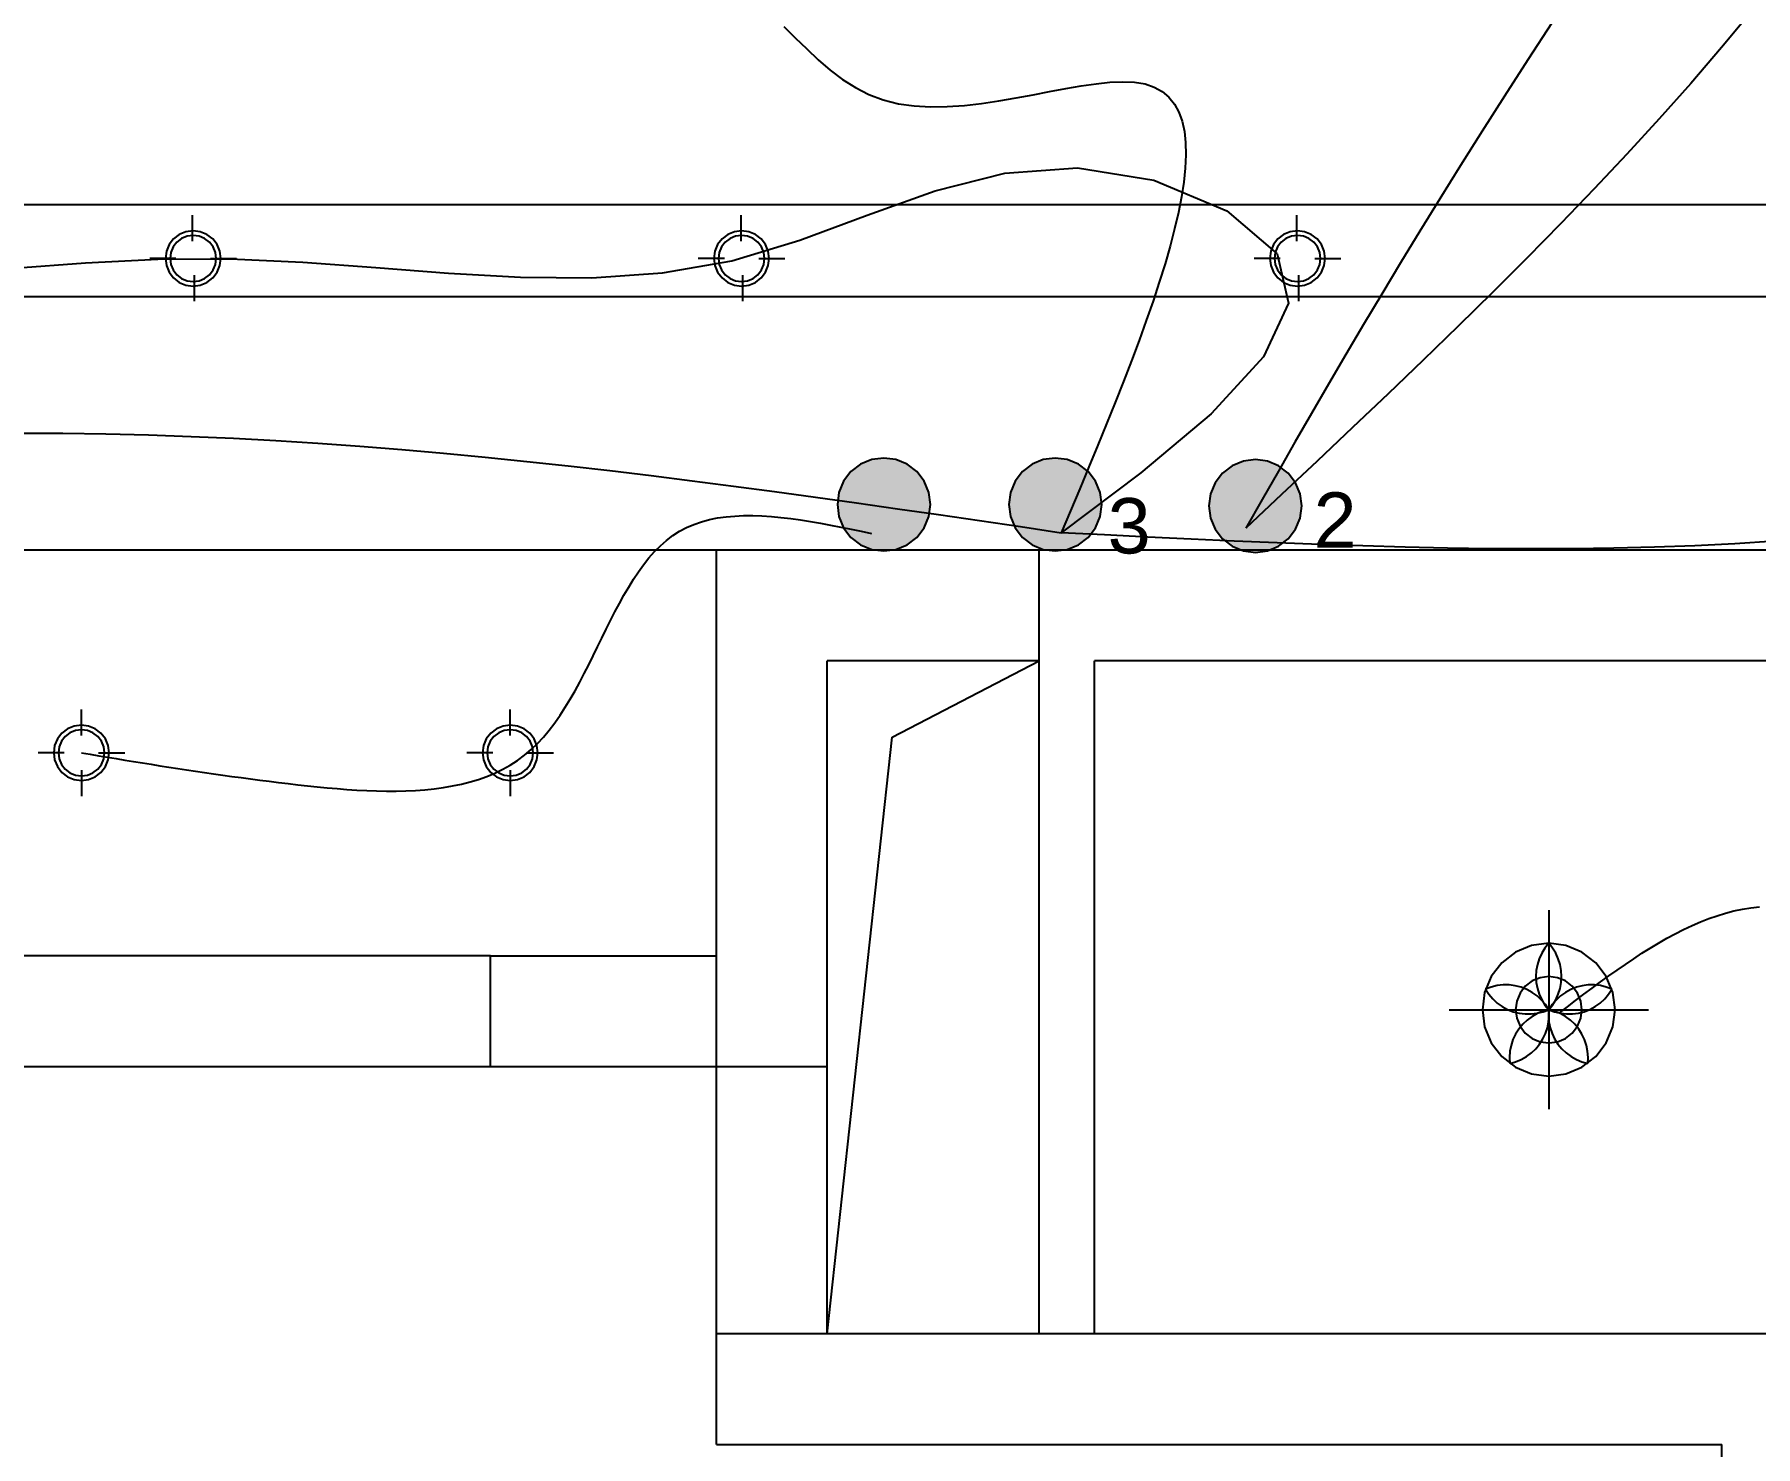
# Model space of a CAD drawing. Header units: centimetres. Extents: x 1966 to 8787, y 7398 to 12383.
# Drawn here: x 3333.1 to 3706.3, y 9033.8 to 9340.2 of the extents above; entities that cross this region are included whole.
import ezdxf

# ---------------------------------------------------------------- set-up
doc = ezdxf.new("R2010")
doc.units = ezdxf.units.CM
doc.styles.get("Standard").update_dxf_attribs({"font": 'arial.ttf', "height": 10})

# ---------------------------------------------------------------- blocks, each defined once
blk = doc.blocks.new('單極開關')
h = blk.add_hatch(color=256)
h.dxf.hatch_style = 1
h.paths.add_polyline_path([(8.73, 15.12), (7.13, 17.21), (5.04, 18.81), (2.61, 19.81), (0, 20.16), (-2.61, 19.81), (-5.04, 18.81), (-7.13, 17.21), (-8.73, 15.12), (-9.74, 12.69), (-10.08, 10.08), (-9.74, 7.47), (-8.73, 5.04), (-7.13, 2.95), (-5.04, 1.35), (-2.61, 0.34), (0, 0), (2.61, 0.34), (5.04, 1.35), (7.13, 2.95), (8.73, 5.04), (9.74, 7.47), (10.08, 10.08), (9.74, 12.69)])
for p, q in [((-5.04, 18.81), (-7.13, 17.21)), ((-2.61, 19.81), (-5.04, 18.81)), ((0, 20.16), (-2.61, 19.81)), ((2.61, 19.81), (0, 20.16)), ((5.04, 18.81), (2.61, 19.81)), ((7.13, 17.21), (5.04, 18.81)), ((-8.73, 15.12), (-9.74, 12.69)), ((-7.13, 17.21), (-8.73, 15.12)), ((8.73, 15.12), (7.13, 17.21)), ((9.74, 12.69), (8.73, 15.12)), ((-9.74, 12.69), (-10.08, 10.08)), ((10.08, 10.08), (9.74, 12.69)), ((-10.08, 10.08), (-9.74, 7.47)), ((-9.74, 7.47), (-8.73, 5.04)), ((8.73, 5.04), (9.74, 7.47)), ((9.74, 7.47), (10.08, 10.08)), ((-8.73, 5.04), (-7.13, 2.95)), ((7.13, 2.95), (8.73, 5.04)), ((-7.13, 2.95), (-5.04, 1.35)), ((-5.04, 1.35), (-2.61, 0.34)), ((-2.61, 0.34), (0, 0)), ((0, 0), (2.61, 0.34)), ((2.61, 0.34), (5.04, 1.35)), ((5.04, 1.35), (7.13, 2.95))]:
    blk.add_line(p, q)
blk = doc.blocks.new('雙極開關')
h = blk.add_hatch(color=256)
h.dxf.hatch_style = 1
h.paths.add_polyline_path([(8.73, 15.12), (7.13, 17.21), (5.04, 18.81), (2.61, 19.81), (0, 20.16), (-2.61, 19.81), (-5.04, 18.81), (-7.13, 17.21), (-8.73, 15.12), (-9.74, 12.69), (-10.08, 10.08), (-9.74, 7.47), (-8.73, 5.04), (-7.13, 2.95), (-5.04, 1.35), (-2.61, 0.34), (0, 0), (2.61, 0.34), (5.04, 1.35), (7.13, 2.95), (8.73, 5.04), (9.74, 7.47), (10.08, 10.08), (9.74, 12.69)])
for p, q in [((-5.04, 18.81), (-7.13, 17.21)), ((-2.61, 19.81), (-5.04, 18.81)), ((0, 20.16), (-2.61, 19.81)), ((2.61, 19.81), (0, 20.16)), ((5.04, 18.81), (2.61, 19.81)), ((7.13, 17.21), (5.04, 18.81)), ((-8.73, 15.12), (-9.74, 12.69)), ((-7.13, 17.21), (-8.73, 15.12)), ((8.73, 15.12), (7.13, 17.21)), ((9.74, 12.69), (8.73, 15.12)), ((-9.74, 12.69), (-10.08, 10.08)), ((10.08, 10.08), (9.74, 12.69)), ((-10.08, 10.08), (-9.74, 7.47)), ((-9.74, 7.47), (-8.73, 5.04)), ((8.73, 5.04), (9.74, 7.47)), ((9.74, 7.47), (10.08, 10.08)), ((-8.73, 5.04), (-7.13, 2.95)), ((7.13, 2.95), (8.73, 5.04)), ((-7.13, 2.95), (-5.04, 1.35)), ((-5.04, 1.35), (-2.61, 0.34)), ((-2.61, 0.34), (0, 0)), ((0, 0), (2.61, 0.34)), ((2.61, 0.34), (5.04, 1.35)), ((5.04, 1.35), (7.13, 2.95))]:
    blk.add_line(p, q)
blk.add_text('2', height=12).set_placement((12.62, 1.03))
blk = doc.blocks.new('三路開關')
h = blk.add_hatch(color=256)
h.dxf.hatch_style = 1
h.paths.add_polyline_path([(7.42, 14.95), (5.82, 17.03), (3.74, 18.64), (1.3, 19.64), (-1.3, 19.99), (-3.91, 19.64), (-6.34, 18.64), (-8.43, 17.03), (-10.03, 14.95), (-11.04, 12.52), (-11.38, 9.91), (-11.04, 7.3), (-10.03, 4.87), (-8.43, 2.78), (-6.34, 1.18), (-3.91, 0.17), (-1.3, -0.17), (1.3, 0.17), (3.74, 1.18), (5.82, 2.78), (7.42, 4.87), (8.43, 7.3), (8.77, 9.91), (8.43, 12.52)])
for p, q in [((-3.91, 19.64), (-6.34, 18.64)), ((-1.3, 19.99), (-3.91, 19.64)), ((1.3, 19.64), (-1.3, 19.99)), ((3.74, 18.64), (1.3, 19.64)), ((-10.03, 14.95), (-11.04, 12.52)), ((-8.43, 17.03), (-10.03, 14.95)), ((-6.34, 18.64), (-8.43, 17.03)), ((5.82, 17.03), (3.74, 18.64)), ((7.42, 14.95), (5.82, 17.03)), ((8.43, 12.52), (7.42, 14.95)), ((-11.04, 12.52), (-11.38, 9.91)), ((8.77, 9.91), (8.43, 12.52)), ((-11.38, 9.91), (-11.04, 7.3)), ((8.43, 7.3), (8.77, 9.91)), ((-11.04, 7.3), (-10.03, 4.87)), ((-10.03, 4.87), (-8.43, 2.78)), ((5.82, 2.78), (7.42, 4.87)), ((7.42, 4.87), (8.43, 7.3)), ((-8.43, 2.78), (-6.34, 1.18)), ((-6.34, 1.18), (-3.91, 0.17)), ((-3.91, 0.17), (-1.3, -0.17)), ((-1.3, -0.17), (1.3, 0.17)), ((1.3, 0.17), (3.74, 1.18)), ((3.74, 1.18), (5.82, 2.78))]:
    blk.add_line(p, q)
blk.add_text('3', height=12).set_placement((10.06, -0.71))

msp = doc.modelspace()

# ---------------------------------------------------------------- linework, layer by layer
for p, q in [((3705.44, 9345.17), (3698.9, 9337.32)), ((3495.59, 9341.89), (3498.05, 9339.43)), ((3662.2, 9342.71), (3656.91, 9334.63)), ((3498.05, 9339.43), (3500.53, 9337.01)), ((3500.53, 9337.01), (3503.04, 9334.66)), ((3698.9, 9337.32), (3692.2, 9329.54)), ((3503.04, 9334.66), (3505.63, 9332.44)), ((3656.91, 9334.63), (3651.84, 9326.79)), ((3505.63, 9332.44), (3508.3, 9330.41)), ((3508.3, 9330.41), (3511.1, 9328.61)), ((3560.06, 9328.99), (3563.27, 9329.46)), ((3563.27, 9329.46), (3566.28, 9329.78)), ((3566.28, 9329.78), (3569.08, 9329.9)), ((3569.08, 9329.9), (3571.63, 9329.79)), ((3571.63, 9329.79), (3573.91, 9329.41)), ((3692.2, 9329.54), (3685.35, 9321.84)), ((3511.1, 9328.61), (3514.03, 9327.1)), ((3514.03, 9327.1), (3517.14, 9325.94)), ((3517.14, 9325.94), (3520.41, 9325.13)), ((3538.46, 9325.19), (3542.21, 9325.74)), ((3542.21, 9325.74), (3545.93, 9326.38)), ((3545.93, 9326.38), (3549.61, 9327.06)), ((3549.61, 9327.06), (3553.21, 9327.75)), ((3553.21, 9327.75), (3556.7, 9328.41)), ((3556.7, 9328.41), (3560.06, 9328.99)), ((3573.91, 9329.41), (3575.9, 9328.74)), ((3575.9, 9328.74), (3577.62, 9327.78)), ((3577.62, 9327.78), (3579.08, 9326.55)), ((3579.08, 9326.55), (3580.27, 9325.06)), ((3651.84, 9326.79), (3646.97, 9319.17)), ((3520.41, 9325.13), (3523.84, 9324.65)), ((3523.84, 9324.65), (3527.38, 9324.46)), ((3527.38, 9324.46), (3531.02, 9324.51)), ((3531.02, 9324.51), (3534.72, 9324.77)), ((3534.72, 9324.77), (3538.46, 9325.19)), ((3580.27, 9325.06), (3581.22, 9323.32)), ((3581.22, 9323.32), (3581.94, 9321.34)), ((3581.94, 9321.34), (3582.42, 9319.12)), ((3582.42, 9319.12), (3582.69, 9316.68)), ((3646.97, 9319.17), (3642.3, 9311.75)), ((3685.35, 9321.84), (3678.36, 9314.21)), ((3582.69, 9316.68), (3582.76, 9314.03)), ((3543.51, 9310.04), (3559.25, 9311.22)), ((3559.25, 9311.22), (3575.82, 9308.57)), ((3582.62, 9311.18), (3582.3, 9308.14)), ((3582.76, 9314.03), (3582.62, 9311.18)), ((3642.3, 9311.75), (3637.8, 9304.53)), ((3678.36, 9314.21), (3671.25, 9306.63)), ((3528.39, 9306.23), (3543.51, 9310.04)), ((3575.82, 9308.57), (3591.63, 9301.92)), ((3582.3, 9308.14), (3581.8, 9304.91)), ((3513.64, 9300.99), (3528.39, 9306.23)), ((3581.8, 9304.91), (3581.14, 9301.52)), ((3637.8, 9304.53), (3633.46, 9297.48)), ((3671.25, 9306.63), (3664.03, 9299.12)), ((3192.97, 9303.29), (3792.97, 9303.29)), ((3367.39, 9295.32), (3367.39, 9300.98)), ((3486.31, 9295.32), (3486.31, 9300.98)), ((3499.02, 9295.53), (3513.64, 9300.99)), ((3581.14, 9301.52), (3580.31, 9297.96)), ((3591.63, 9301.92), (3602.55, 9292.59)), ((3606.83, 9295.32), (3606.83, 9300.98)), ((3364.49, 9296.77), (3363.25, 9295.82)), ((3364.99, 9295.9), (3363.96, 9295.11)), ((3365.94, 9297.37), (3364.49, 9296.77)), ((3366.2, 9296.4), (3364.99, 9295.9)), ((3367.49, 9297.57), (3365.94, 9297.37)), ((3367.49, 9296.57), (3366.2, 9296.4)), ((3369.05, 9297.37), (3367.49, 9297.57)), ((3368.79, 9296.4), (3367.49, 9296.57)), ((3369.99, 9295.9), (3368.79, 9296.4)), ((3370.49, 9296.77), (3369.05, 9297.37)), ((3371.03, 9295.11), (3369.99, 9295.9)), ((3371.74, 9295.82), (3370.49, 9296.77)), ((3483.42, 9296.77), (3482.18, 9295.82)), ((3483.92, 9295.9), (3482.88, 9295.11)), ((3484.87, 9297.37), (3483.42, 9296.77)), ((3485.12, 9296.4), (3483.92, 9295.9)), ((3486.42, 9297.57), (3484.87, 9297.37)), ((3486.42, 9296.57), (3485.12, 9296.4)), ((3487.97, 9297.37), (3486.42, 9297.57)), ((3487.71, 9296.4), (3486.42, 9296.57)), ((3488.92, 9295.9), (3487.71, 9296.4)), ((3489.42, 9296.77), (3487.97, 9297.37)), ((3489.95, 9295.11), (3488.92, 9295.9)), ((3490.66, 9295.82), (3489.42, 9296.77)), ((3580.31, 9297.96), (3579.34, 9294.25)), ((3603.94, 9296.77), (3602.69, 9295.82)), ((3604.44, 9295.9), (3603.4, 9295.11)), ((3605.38, 9297.37), (3603.94, 9296.77)), ((3605.64, 9296.4), (3604.44, 9295.9)), ((3606.94, 9297.57), (3605.38, 9297.37)), ((3606.94, 9296.57), (3605.64, 9296.4)), ((3608.49, 9297.37), (3606.94, 9297.57)), ((3608.23, 9296.4), (3606.94, 9296.57)), ((3609.44, 9295.9), (3608.23, 9296.4)), ((3609.94, 9296.77), (3608.49, 9297.37)), ((3610.47, 9295.11), (3609.44, 9295.9)), ((3611.18, 9295.82), (3609.94, 9296.77)), ((3633.46, 9297.48), (3629.27, 9290.58)), ((3664.03, 9299.12), (3656.7, 9291.65)), ((3361.7, 9293.13), (3361.49, 9291.57)), ((3362.3, 9294.57), (3361.7, 9293.13)), ((3363.25, 9295.82), (3362.3, 9294.57)), ((3362.67, 9292.87), (3362.49, 9291.57)), ((3363.16, 9294.07), (3362.67, 9292.87)), ((3363.96, 9295.11), (3363.16, 9294.07)), ((3371.82, 9294.07), (3371.03, 9295.11)), ((3372.69, 9294.57), (3371.74, 9295.82)), ((3372.32, 9292.87), (3371.82, 9294.07)), ((3372.49, 9291.57), (3372.32, 9292.87)), ((3373.29, 9293.13), (3372.69, 9294.57)), ((3373.49, 9291.57), (3373.29, 9293.13)), ((3480.62, 9293.13), (3480.42, 9291.57)), ((3481.22, 9294.57), (3480.62, 9293.13)), ((3482.18, 9295.82), (3481.22, 9294.57)), ((3481.59, 9292.87), (3481.42, 9291.57)), ((3482.09, 9294.07), (3481.59, 9292.87)), ((3482.88, 9295.11), (3482.09, 9294.07)), ((3484.29, 9291.07), (3499.02, 9295.53)), ((3490.75, 9294.07), (3489.95, 9295.11)), ((3491.61, 9294.57), (3490.66, 9295.82)), ((3491.25, 9292.87), (3490.75, 9294.07)), ((3491.42, 9291.57), (3491.25, 9292.87)), ((3492.21, 9293.13), (3491.61, 9294.57)), ((3492.42, 9291.57), (3492.21, 9293.13)), ((3579.34, 9294.25), (3578.23, 9290.4)), ((3601.14, 9293.13), (3600.94, 9291.57)), ((3601.74, 9294.57), (3601.14, 9293.13)), ((3602.69, 9295.82), (3601.74, 9294.57)), ((3602.11, 9292.87), (3601.94, 9291.57)), ((3602.61, 9294.07), (3602.11, 9292.87)), ((3602.55, 9292.59), (3605, 9281.86)), ((3603.4, 9295.11), (3602.61, 9294.07)), ((3611.27, 9294.07), (3610.47, 9295.11)), ((3612.13, 9294.57), (3611.18, 9295.82)), ((3611.77, 9292.87), (3611.27, 9294.07)), ((3611.94, 9291.57), (3611.77, 9292.87)), ((3612.73, 9293.13), (3612.13, 9294.57)), ((3612.94, 9291.57), (3612.73, 9293.13)), ((3328.63, 9289.49), (3344.2, 9290.62)), ((3344.2, 9290.62), (3359.84, 9291.42)), ((3361.49, 9291.57), (3358.09, 9291.57)), ((3359.84, 9291.42), (3375.55, 9291.51)), ((3361.49, 9291.57), (3361.7, 9290.02)), ((3362.49, 9291.57), (3361.49, 9291.57)), ((3361.7, 9290.02), (3362.3, 9288.57)), ((3362.3, 9288.57), (3363.25, 9287.33)), ((3363.75, 9291.57), (3362.49, 9291.57)), ((3362.49, 9291.57), (3362.67, 9290.28)), ((3362.67, 9290.28), (3363.16, 9289.07)), ((3363.16, 9289.07), (3363.96, 9288.04)), ((3371.03, 9288.04), (3371.82, 9289.07)), ((3371.24, 9291.57), (3372.49, 9291.57)), ((3371.74, 9287.33), (3372.69, 9288.57)), ((3371.82, 9289.07), (3372.32, 9290.28)), ((3372.32, 9290.28), (3372.49, 9291.57)), ((3372.49, 9291.57), (3373.49, 9291.57)), ((3372.69, 9288.57), (3373.29, 9290.02)), ((3373.29, 9290.02), (3373.49, 9291.57)), ((3373.49, 9291.57), (3376.9, 9291.57)), ((3375.55, 9291.51), (3391.32, 9290.78)), ((3391.32, 9290.78), (3407.11, 9289.59)), ((3407.11, 9289.59), (3422.85, 9288.36)), ((3453.98, 9287.36), (3469.27, 9288.43)), ((3469.27, 9288.43), (3484.29, 9291.07)), ((3480.42, 9291.57), (3477.01, 9291.57)), ((3480.42, 9291.57), (3480.62, 9290.02)), ((3481.42, 9291.57), (3480.42, 9291.57)), ((3480.62, 9290.02), (3481.22, 9288.57)), ((3481.22, 9288.57), (3482.18, 9287.33)), ((3481.42, 9291.57), (3481.59, 9290.28)), ((3482.68, 9291.57), (3481.42, 9291.57)), ((3481.59, 9290.28), (3482.09, 9289.07)), ((3482.09, 9289.07), (3482.88, 9288.04)), ((3489.95, 9288.04), (3490.75, 9289.07)), ((3490.16, 9291.57), (3491.42, 9291.57)), ((3490.66, 9287.33), (3491.61, 9288.57)), ((3490.75, 9289.07), (3491.25, 9290.28)), ((3491.25, 9290.28), (3491.42, 9291.57)), ((3491.42, 9291.57), (3492.42, 9291.57)), ((3491.61, 9288.57), (3492.21, 9290.02)), ((3492.21, 9290.02), (3492.42, 9291.57)), ((3492.42, 9291.57), (3495.83, 9291.57)), ((3578.23, 9290.4), (3576.99, 9286.42)), ((3600.94, 9291.57), (3597.53, 9291.57)), ((3600.94, 9291.57), (3601.14, 9290.02)), ((3601.94, 9291.57), (3600.94, 9291.57)), ((3601.14, 9290.02), (3601.74, 9288.57)), ((3601.74, 9288.57), (3602.69, 9287.33)), ((3601.94, 9291.57), (3602.11, 9290.28)), ((3603.19, 9291.57), (3601.94, 9291.57)), ((3602.11, 9290.28), (3602.61, 9289.07)), ((3602.61, 9289.07), (3603.4, 9288.04)), ((3610.47, 9288.04), (3611.27, 9289.07)), ((3610.68, 9291.57), (3611.94, 9291.57)), ((3611.18, 9287.33), (3612.13, 9288.57)), ((3611.27, 9289.07), (3611.77, 9290.28)), ((3611.77, 9290.28), (3611.94, 9291.57)), ((3611.94, 9291.57), (3612.94, 9291.57)), ((3612.13, 9288.57), (3612.73, 9290.02)), ((3612.73, 9290.02), (3612.94, 9291.57)), ((3612.94, 9291.57), (3616.34, 9291.57)), ((3629.27, 9290.58), (3625.21, 9283.84)), ((3656.7, 9291.65), (3649.27, 9284.23)), ((3363.25, 9287.33), (3364.49, 9286.38)), ((3363.96, 9288.04), (3364.99, 9287.24)), ((3364.49, 9286.38), (3365.94, 9285.78)), ((3364.99, 9287.24), (3366.2, 9286.74)), ((3365.94, 9285.78), (3367.49, 9285.57)), ((3366.2, 9286.74), (3367.49, 9286.57)), ((3367.49, 9286.57), (3368.79, 9286.74)), ((3367.49, 9285.57), (3369.05, 9285.78)), ((3367.78, 9282.3), (3367.78, 9287.97)), ((3368.79, 9286.74), (3369.99, 9287.24)), ((3369.05, 9285.78), (3370.49, 9286.38)), ((3369.99, 9287.24), (3371.03, 9288.04)), ((3370.49, 9286.38), (3371.74, 9287.33)), ((3422.85, 9288.36), (3438.49, 9287.48)), ((3438.49, 9287.48), (3453.98, 9287.36)), ((3482.18, 9287.33), (3483.42, 9286.38)), ((3482.88, 9288.04), (3483.92, 9287.24)), ((3483.42, 9286.38), (3484.87, 9285.78)), ((3483.92, 9287.24), (3485.12, 9286.74)), ((3484.87, 9285.78), (3486.42, 9285.57)), ((3485.12, 9286.74), (3486.42, 9286.57)), ((3486.42, 9286.57), (3487.71, 9286.74)), ((3486.42, 9285.57), (3487.97, 9285.78)), ((3486.71, 9282.3), (3486.71, 9287.97)), ((3487.71, 9286.74), (3488.92, 9287.24)), ((3487.97, 9285.78), (3489.42, 9286.38)), ((3488.92, 9287.24), (3489.95, 9288.04)), ((3489.42, 9286.38), (3490.66, 9287.33)), ((3576.99, 9286.42), (3575.64, 9282.32)), ((3602.69, 9287.33), (3603.94, 9286.38)), ((3603.4, 9288.04), (3604.44, 9287.24)), ((3603.94, 9286.38), (3605.38, 9285.78)), ((3604.44, 9287.24), (3605.64, 9286.74)), ((3605.38, 9285.78), (3606.94, 9285.57)), ((3605.64, 9286.74), (3606.94, 9286.57)), ((3606.94, 9286.57), (3608.23, 9286.74)), ((3606.94, 9285.57), (3608.49, 9285.78)), ((3607.22, 9282.3), (3607.22, 9287.97)), ((3608.23, 9286.74), (3609.44, 9287.24)), ((3608.49, 9285.78), (3609.94, 9286.38)), ((3609.44, 9287.24), (3610.47, 9288.04)), ((3609.94, 9286.38), (3611.18, 9287.33)), ((3192.97, 9283.29), (3792.97, 9283.29)), ((3575.64, 9282.32), (3574.17, 9278.1)), ((3605, 9281.86), (3599.58, 9270.21)), ((3625.21, 9283.84), (3621.27, 9277.22)), ((3649.27, 9284.23), (3641.77, 9276.85)), ((3574.17, 9278.1), (3572.61, 9273.79)), ((3621.27, 9277.22), (3617.43, 9270.71)), ((3572.61, 9273.79), (3570.96, 9269.38)), ((3641.77, 9276.85), (3634.2, 9269.51)), ((3599.58, 9270.21), (3588.25, 9257.88)), ((3617.43, 9270.71), (3613.67, 9264.29)), ((3570.96, 9269.38), (3569.23, 9264.9)), ((3634.2, 9269.51), (3626.58, 9262.19)), ((3569.23, 9264.9), (3567.43, 9260.34)), ((3613.67, 9264.29), (3610, 9257.96)), ((3567.43, 9260.34), (3565.57, 9255.72)), ((3626.58, 9262.19), (3618.9, 9254.9)), ((3565.57, 9255.72), (3563.66, 9251.05)), ((3588.25, 9257.88), (3572.97, 9245.09)), ((3610, 9257.96), (3606.38, 9251.68)), ((3618.9, 9254.9), (3611.2, 9247.62)), ((3329.93, 9253.67), (3339.27, 9253.65)), ((3339.27, 9253.65), (3348.57, 9253.52)), ((3348.57, 9253.52), (3357.84, 9253.3)), ((3357.84, 9253.3), (3367.07, 9252.98)), ((3367.07, 9252.98), (3376.27, 9252.57)), ((3376.27, 9252.57), (3385.43, 9252.07)), ((3385.43, 9252.07), (3394.57, 9251.5)), ((3394.57, 9251.5), (3403.68, 9250.84)), ((3606.38, 9251.68), (3602.8, 9245.46)), ((3403.68, 9250.84), (3412.76, 9250.12)), ((3412.76, 9250.12), (3421.82, 9249.32)), ((3421.82, 9249.32), (3430.85, 9248.46)), ((3430.85, 9248.46), (3439.86, 9247.54)), ((3439.86, 9247.54), (3448.85, 9246.57)), ((3563.66, 9251.05), (3561.71, 9246.35)), ((3611.2, 9247.62), (3603.47, 9240.35)), ((3448.85, 9246.57), (3457.83, 9245.54)), ((3457.83, 9245.54), (3466.78, 9244.47)), ((3466.78, 9244.47), (3475.72, 9243.35)), ((3572.97, 9245.09), (3555.73, 9232.08)), ((3561.71, 9246.35), (3559.73, 9241.61)), ((3602.8, 9245.46), (3599.26, 9239.27)), ((3475.72, 9243.35), (3484.65, 9242.2)), ((3484.65, 9242.2), (3493.56, 9241.01)), ((3493.56, 9241.01), (3502.46, 9239.79)), ((3559.73, 9241.61), (3557.74, 9236.85)), ((3603.47, 9240.35), (3595.72, 9233.09)), ((3502.46, 9239.79), (3511.35, 9238.54)), ((3511.35, 9238.54), (3520.24, 9237.27)), ((3520.24, 9237.27), (3529.12, 9235.99)), ((3557.74, 9236.85), (3555.73, 9232.08)), ((3599.26, 9239.27), (3595.72, 9233.09)), ((3471.52, 9231.47), (3472.98, 9232.4)), ((3472.98, 9232.4), (3474.5, 9233.21)), ((3474.5, 9233.21), (3476.09, 9233.89)), ((3476.09, 9233.89), (3477.75, 9234.46)), ((3477.75, 9234.46), (3479.46, 9234.92)), ((3479.46, 9234.92), (3481.23, 9235.27)), ((3481.23, 9235.27), (3483.06, 9235.53)), ((3483.06, 9235.53), (3484.94, 9235.7)), ((3484.94, 9235.7), (3486.86, 9235.79)), ((3486.86, 9235.79), (3488.83, 9235.79)), ((3488.83, 9235.79), (3490.83, 9235.72)), ((3490.83, 9235.72), (3492.88, 9235.59)), ((3492.88, 9235.59), (3494.95, 9235.39)), ((3494.95, 9235.39), (3497.06, 9235.14)), ((3497.06, 9235.14), (3499.2, 9234.85)), ((3499.2, 9234.85), (3501.35, 9234.51)), ((3501.35, 9234.51), (3503.53, 9234.13)), ((3503.53, 9234.13), (3505.73, 9233.72)), ((3505.73, 9233.72), (3507.94, 9233.29)), ((3507.94, 9233.29), (3510.16, 9232.84)), ((3510.16, 9232.84), (3512.38, 9232.38)), ((3529.12, 9235.99), (3537.99, 9234.69)), ((3537.99, 9234.69), (3546.86, 9233.39)), ((3546.86, 9233.39), (3555.73, 9232.08)), ((3467.55, 9227.98), (3468.82, 9229.25)), ((3468.82, 9229.25), (3470.14, 9230.42)), ((3470.14, 9230.42), (3471.52, 9231.47)), ((3512.38, 9232.38), (3514.61, 9231.91)), ((3565.12, 9231.61), (3555.73, 9232.08)), ((3574.5, 9231.14), (3565.12, 9231.61)), ((3583.87, 9230.69), (3574.5, 9231.14)), ((3593.22, 9230.26), (3583.87, 9230.69)), ((3602.55, 9229.87), (3593.22, 9230.26)), ((3611.85, 9229.51), (3602.55, 9229.87)), ((3621.11, 9229.2), (3611.85, 9229.51)), ((3630.32, 9228.94), (3621.11, 9229.2)), ((3639.49, 9228.74), (3630.32, 9228.94)), ((3648.61, 9228.61), (3639.49, 9228.74)), ((3675.55, 9228.7), (3666.64, 9228.58)), ((3684.38, 9228.92), (3675.55, 9228.7)), ((3693.13, 9229.25), (3684.38, 9228.92)), ((3701.78, 9229.69), (3693.13, 9229.25)), ((3710.34, 9230.25), (3701.78, 9229.69)), ((3480.97, 9228.29), (3304.97, 9228.29)), ((3464.06, 9223.59), (3465.18, 9225.14)), ((3465.18, 9225.14), (3466.34, 9226.6)), ((3466.34, 9226.6), (3467.55, 9227.98)), ((3480.97, 9140.29), (3480.97, 9228.29)), ((3550.97, 9228.29), (3480.97, 9228.29)), ((3550.97, 9204.29), (3550.97, 9228.29)), ((3822.97, 9228.29), (3550.97, 9228.29)), ((3657.66, 9228.55), (3648.61, 9228.61)), ((3666.64, 9228.58), (3657.66, 9228.55)), ((3461.94, 9220.28), (3462.98, 9221.97)), ((3462.98, 9221.97), (3464.06, 9223.59)), ((3459.93, 9216.74), (3460.92, 9218.54)), ((3460.92, 9218.54), (3461.94, 9220.28)), ((3458, 9213.03), (3458.96, 9214.9)), ((3458.96, 9214.9), (3459.93, 9216.74)), ((3456.11, 9209.21), (3457.05, 9211.13)), ((3457.05, 9211.13), (3458, 9213.03)), ((3454.23, 9205.36), (3455.17, 9207.29)), ((3455.17, 9207.29), (3456.11, 9209.21)), ((3452.3, 9201.53), (3453.27, 9203.44)), ((3453.27, 9203.44), (3454.23, 9205.36)), ((3550.97, 9204.29), (3504.97, 9204.29)), ((3504.97, 9116.29), (3504.97, 9204.29)), ((3519.07, 9187.74), (3550.97, 9204.29)), ((3550.97, 9058.29), (3550.97, 9204.29)), ((3562.97, 9058.29), (3562.97, 9204.29)), ((3778.97, 9204.29), (3562.97, 9204.29)), ((3450.31, 9197.79), (3451.32, 9199.65)), ((3451.32, 9199.65), (3452.3, 9201.53)), ((3448.19, 9194.21), (3449.27, 9195.98)), ((3449.27, 9195.98), (3450.31, 9197.79)), ((3343.28, 9190.33), (3343.28, 9193.74)), ((3436.26, 9190.33), (3436.26, 9193.74)), ((3445.93, 9190.84), (3447.08, 9192.49)), ((3447.08, 9192.49), (3448.19, 9194.21)), ((3339.04, 9188.58), (3338.08, 9187.33)), ((3339.74, 9187.87), (3338.95, 9186.83)), ((3340.28, 9189.53), (3339.04, 9188.58)), ((3340.78, 9188.66), (3339.74, 9187.87)), ((3341.73, 9190.13), (3340.28, 9189.53)), ((3341.99, 9189.16), (3340.78, 9188.66)), ((3343.28, 9190.33), (3341.73, 9190.13)), ((3343.28, 9189.33), (3341.99, 9189.16)), ((3344.83, 9190.13), (3343.28, 9190.33)), ((3343.28, 9189.33), (3343.28, 9190.33)), ((3344.57, 9189.16), (3343.28, 9189.33)), ((3343.28, 9188.08), (3343.28, 9189.33)), ((3345.78, 9188.66), (3344.57, 9189.16)), ((3346.28, 9189.53), (3344.83, 9190.13)), ((3346.81, 9187.87), (3345.78, 9188.66)), ((3347.52, 9188.58), (3346.28, 9189.53)), ((3347.61, 9186.83), (3346.81, 9187.87)), ((3348.48, 9187.33), (3347.52, 9188.58)), ((3432.02, 9188.58), (3431.06, 9187.33)), ((3432.72, 9187.87), (3431.93, 9186.83)), ((3433.26, 9189.53), (3432.02, 9188.58)), ((3433.76, 9188.66), (3432.72, 9187.87)), ((3434.71, 9190.13), (3433.26, 9189.53)), ((3434.97, 9189.16), (3433.76, 9188.66)), ((3436.26, 9190.33), (3434.71, 9190.13)), ((3436.26, 9189.33), (3434.97, 9189.16)), ((3437.81, 9190.13), (3436.26, 9190.33)), ((3436.26, 9189.33), (3436.26, 9190.33)), ((3436.26, 9188.08), (3436.26, 9189.33)), ((3437.55, 9189.16), (3436.26, 9189.33)), ((3438.76, 9188.66), (3437.55, 9189.16)), ((3439.26, 9189.53), (3437.81, 9190.13)), ((3439.8, 9187.87), (3438.76, 9188.66)), ((3440.5, 9188.58), (3439.26, 9189.53)), ((3440.59, 9186.83), (3439.8, 9187.87)), ((3441.46, 9187.33), (3440.5, 9188.58)), ((3442.17, 9186.34), (3443.48, 9187.76)), ((3443.48, 9187.76), (3444.73, 9189.26)), ((3444.73, 9189.26), (3445.93, 9190.84)), ((3504.97, 9058.29), (3519.07, 9187.74)), ((3337.28, 9184.33), (3333.87, 9184.33)), ((3337.48, 9185.89), (3337.28, 9184.33)), ((3337.28, 9184.33), (3337.48, 9182.78)), ((3338.28, 9184.33), (3337.28, 9184.33)), ((3338.08, 9187.33), (3337.48, 9185.89)), ((3338.45, 9185.63), (3338.28, 9184.33)), ((3338.28, 9184.33), (3338.45, 9183.04)), ((3339.54, 9184.33), (3338.28, 9184.33)), ((3338.95, 9186.83), (3338.45, 9185.63)), ((3343.28, 9184.33), (3345.16, 9184.02)), ((3345.16, 9184.02), (3347.05, 9183.71)), ((3347.02, 9184.33), (3348.28, 9184.33)), ((3348.11, 9185.63), (3347.61, 9186.83)), ((3348.28, 9184.33), (3348.11, 9185.63)), ((3348.11, 9183.04), (3348.28, 9184.33)), ((3348.28, 9184.33), (3349.28, 9184.33)), ((3349.07, 9185.89), (3348.48, 9187.33)), ((3349.28, 9184.33), (3349.07, 9185.89)), ((3349.07, 9182.78), (3349.28, 9184.33)), ((3349.28, 9184.33), (3352.69, 9184.33)), ((3430.26, 9184.33), (3426.85, 9184.33)), ((3430.46, 9185.89), (3430.26, 9184.33)), ((3430.26, 9184.33), (3430.46, 9182.78)), ((3431.26, 9184.33), (3430.26, 9184.33)), ((3431.06, 9187.33), (3430.46, 9185.89)), ((3431.43, 9185.63), (3431.26, 9184.33)), ((3432.52, 9184.33), (3431.26, 9184.33)), ((3431.26, 9184.33), (3431.43, 9183.04)), ((3431.93, 9186.83), (3431.43, 9185.63)), ((3439.35, 9183.8), (3440.79, 9185.02)), ((3440, 9184.33), (3441.26, 9184.33)), ((3441.09, 9185.63), (3440.59, 9186.83)), ((3440.79, 9185.02), (3442.17, 9186.34)), ((3441.26, 9184.33), (3441.09, 9185.63)), ((3441.09, 9183.04), (3441.26, 9184.33)), ((3441.26, 9184.33), (3442.26, 9184.33)), ((3442.06, 9185.89), (3441.46, 9187.33)), ((3442.26, 9184.33), (3442.06, 9185.89)), ((3442.06, 9182.78), (3442.26, 9184.33)), ((3442.26, 9184.33), (3445.67, 9184.33)), ((3337.48, 9182.78), (3338.08, 9181.33)), ((3338.08, 9181.33), (3339.04, 9180.09)), ((3338.45, 9183.04), (3338.95, 9181.83)), ((3338.95, 9181.83), (3339.74, 9180.8)), ((3339.74, 9180.8), (3340.78, 9180)), ((3343.28, 9180.59), (3343.28, 9179.33)), ((3345.78, 9180), (3346.81, 9180.8)), ((3346.81, 9180.8), (3347.61, 9181.83)), ((3347.05, 9183.71), (3348.93, 9183.39)), ((3347.52, 9180.09), (3348.48, 9181.33)), ((3347.61, 9181.83), (3348.11, 9183.04)), ((3348.48, 9181.33), (3349.07, 9182.78)), ((3348.93, 9183.39), (3350.82, 9183.08)), ((3350.82, 9183.08), (3352.71, 9182.77)), ((3352.71, 9182.77), (3354.6, 9182.46)), ((3354.6, 9182.46), (3356.5, 9182.15)), ((3356.5, 9182.15), (3358.41, 9181.85)), ((3358.41, 9181.85), (3360.32, 9181.54)), ((3360.32, 9181.54), (3362.23, 9181.24)), ((3362.23, 9181.24), (3364.16, 9180.94)), ((3364.16, 9180.94), (3366.09, 9180.65)), ((3366.09, 9180.65), (3368.03, 9180.35)), ((3368.03, 9180.35), (3369.98, 9180.07)), ((3430.46, 9182.78), (3431.06, 9181.33)), ((3431.06, 9181.33), (3432.02, 9180.09)), ((3431.43, 9183.04), (3431.93, 9181.83)), ((3431.93, 9181.83), (3432.72, 9180.8)), ((3432.72, 9180.8), (3433.76, 9180)), ((3432.95, 9179.95), (3434.64, 9180.77)), ((3434.64, 9180.77), (3436.27, 9181.68)), ((3436.26, 9180.59), (3436.26, 9179.33)), ((3436.27, 9181.68), (3437.84, 9182.69)), ((3437.84, 9182.69), (3439.35, 9183.8)), ((3438.76, 9180), (3439.8, 9180.8)), ((3439.8, 9180.8), (3440.59, 9181.83)), ((3440.5, 9180.09), (3441.46, 9181.33)), ((3440.59, 9181.83), (3441.09, 9183.04)), ((3441.46, 9181.33), (3442.06, 9182.78)), ((3339.04, 9180.09), (3340.28, 9179.14)), ((3340.28, 9179.14), (3341.73, 9178.54)), ((3340.78, 9180), (3341.99, 9179.5)), ((3341.73, 9178.54), (3343.28, 9178.33)), ((3341.99, 9179.5), (3343.28, 9179.33)), ((3343.28, 9179.33), (3344.57, 9179.5)), ((3343.28, 9179.33), (3343.28, 9178.33)), ((3343.28, 9178.33), (3344.83, 9178.54)), ((3343.28, 9178.33), (3343.28, 9174.93)), ((3344.57, 9179.5), (3345.78, 9180)), ((3344.83, 9178.54), (3346.28, 9179.14)), ((3346.28, 9179.14), (3347.52, 9180.09)), ((3369.98, 9180.07), (3371.94, 9179.78)), ((3371.94, 9179.78), (3373.92, 9179.5)), ((3373.92, 9179.5), (3375.9, 9179.22)), ((3375.9, 9179.22), (3377.9, 9178.95)), ((3377.9, 9178.95), (3379.91, 9178.68)), ((3379.91, 9178.68), (3381.94, 9178.42)), ((3381.94, 9178.42), (3383.98, 9178.16)), ((3383.98, 9178.16), (3386.03, 9177.9)), ((3386.03, 9177.9), (3388.11, 9177.66)), ((3388.11, 9177.66), (3390.2, 9177.42)), ((3390.2, 9177.42), (3392.3, 9177.18)), ((3392.3, 9177.18), (3394.43, 9176.96)), ((3394.43, 9176.96), (3396.56, 9176.75)), ((3396.56, 9176.75), (3398.7, 9176.56)), ((3398.7, 9176.56), (3400.85, 9176.39)), ((3417.75, 9176.32), (3419.78, 9176.53)), ((3419.78, 9176.53), (3421.78, 9176.8)), ((3421.78, 9176.8), (3423.74, 9177.14)), ((3423.74, 9177.14), (3425.67, 9177.54)), ((3425.67, 9177.54), (3427.56, 9178.03)), ((3427.56, 9178.03), (3429.4, 9178.58)), ((3429.4, 9178.58), (3431.2, 9179.23)), ((3431.2, 9179.23), (3432.95, 9179.95)), ((3432.02, 9180.09), (3433.26, 9179.14)), ((3433.26, 9179.14), (3434.71, 9178.54)), ((3433.76, 9180), (3434.97, 9179.5)), ((3434.71, 9178.54), (3436.26, 9178.33)), ((3434.97, 9179.5), (3436.26, 9179.33)), ((3436.26, 9179.33), (3437.55, 9179.5)), ((3436.26, 9179.33), (3436.26, 9178.33)), ((3436.26, 9178.33), (3437.81, 9178.54)), ((3436.26, 9178.33), (3436.26, 9174.93)), ((3437.55, 9179.5), (3438.76, 9180)), ((3437.81, 9178.54), (3439.26, 9179.14)), ((3439.26, 9179.14), (3440.5, 9180.09)), ((3400.85, 9176.39), (3402.99, 9176.25)), ((3402.99, 9176.25), (3405.14, 9176.13)), ((3405.14, 9176.13), (3407.27, 9176.06)), ((3407.27, 9176.06), (3409.4, 9176.02)), ((3409.4, 9176.02), (3411.52, 9176.02)), ((3411.52, 9176.02), (3413.62, 9176.07)), ((3413.62, 9176.07), (3415.69, 9176.16)), ((3415.69, 9176.16), (3417.75, 9176.32)), ((3701.59, 9150.03), (3703.43, 9150.42)), ((3703.43, 9150.42), (3705.26, 9150.71)), ((3705.26, 9150.71), (3707.1, 9150.91)), ((3661.43, 9150.21), (3661.43, 9143.01)), ((3690.67, 9146), (3692.49, 9146.85)), ((3692.49, 9146.85), (3694.3, 9147.64)), ((3694.3, 9147.64), (3696.12, 9148.36)), ((3696.12, 9148.36), (3697.94, 9149)), ((3697.94, 9149), (3699.77, 9149.56)), ((3699.77, 9149.56), (3701.59, 9150.03)), ((3661.43, 9143.01), (3657.7, 9142.52)), ((3661.43, 9143.01), (3660.61, 9141.98)), ((3662.26, 9141.98), (3661.43, 9143.01)), ((3665.16, 9142.52), (3661.43, 9143.01)), ((3661.43, 9143.01), (3661.43, 9135.81)), ((3683.44, 9141.97), (3685.25, 9143.06)), ((3685.25, 9143.06), (3687.05, 9144.1)), ((3687.05, 9144.1), (3688.86, 9145.08)), ((3688.86, 9145.08), (3690.67, 9146)), ((3431.97, 9140.29), (3311.97, 9140.29)), ((3431.97, 9140.29), (3480.97, 9140.29)), ((3431.97, 9116.29), (3431.97, 9140.29)), ((3480.97, 9116.29), (3480.97, 9140.29)), ((3654.23, 9141.08), (3651.25, 9138.79)), ((3657.7, 9142.52), (3654.23, 9141.08)), ((3659.37, 9139.67), (3658.97, 9138.42)), ((3659.91, 9140.86), (3659.37, 9139.67)), ((3660.61, 9141.98), (3659.91, 9140.86)), ((3662.95, 9140.86), (3662.26, 9141.98)), ((3663.5, 9139.67), (3662.95, 9140.86)), ((3663.89, 9138.42), (3663.5, 9139.67)), ((3668.63, 9141.08), (3665.16, 9142.52)), ((3671.61, 9138.79), (3668.63, 9141.08)), ((3678.04, 9138.45), (3679.84, 9139.67)), ((3679.84, 9139.67), (3681.64, 9140.84)), ((3681.64, 9140.84), (3683.44, 9141.97)), ((3648.96, 9135.81), (3647.52, 9132.34)), ((3651.25, 9138.79), (3648.96, 9135.81)), ((3659.57, 9135.56), (3657.83, 9134.84)), ((3658.73, 9137.12), (3658.64, 9135.81)), ((3658.64, 9135.81), (3658.73, 9134.5)), ((3658.97, 9138.42), (3658.73, 9137.12)), ((3661.43, 9135.81), (3659.57, 9135.56)), ((3663.29, 9135.56), (3661.43, 9135.81)), ((3661.43, 9135.81), (3661.43, 9128.61)), ((3665.03, 9134.84), (3663.29, 9135.56)), ((3664.14, 9137.12), (3663.89, 9138.42)), ((3664.22, 9135.81), (3664.14, 9137.12)), ((3664.14, 9134.5), (3664.22, 9135.81)), ((3673.9, 9135.81), (3671.61, 9138.79)), ((3672.64, 9134.63), (3674.44, 9135.93)), ((3675.34, 9132.34), (3673.9, 9135.81)), ((3674.44, 9135.93), (3676.24, 9137.21)), ((3676.24, 9137.21), (3678.04, 9138.45)), ((3647.52, 9132.34), (3647.03, 9128.61)), ((3648.97, 9133.53), (3647.74, 9133.06)), ((3647.74, 9133.06), (3648.46, 9131.96)), ((3648.46, 9131.96), (3649.31, 9130.95)), ((3650.24, 9133.84), (3648.97, 9133.53)), ((3651.55, 9133.99), (3650.24, 9133.84)), ((3652.87, 9133.98), (3651.55, 9133.99)), ((3654.17, 9133.81), (3652.87, 9133.98)), ((3655.44, 9133.48), (3654.17, 9133.81)), ((3655.2, 9132.21), (3654.48, 9130.47)), ((3656.34, 9133.7), (3655.2, 9132.21)), ((3656.67, 9133), (3655.44, 9133.48)), ((3657.83, 9134.84), (3656.34, 9133.7)), ((3657.82, 9132.37), (3656.67, 9133)), ((3658.89, 9131.61), (3657.82, 9132.37)), ((3658.73, 9134.5), (3658.97, 9133.2)), ((3658.97, 9133.2), (3659.37, 9131.95)), ((3659.37, 9131.95), (3659.91, 9130.75)), ((3662.95, 9130.75), (3663.5, 9131.95)), ((3663.5, 9131.95), (3663.89, 9133.2)), ((3663.89, 9133.2), (3664.14, 9134.5)), ((3665.04, 9132.37), (3663.97, 9131.61)), ((3666.52, 9133.7), (3665.03, 9134.84)), ((3666.19, 9133), (3665.04, 9132.37)), ((3667.42, 9133.48), (3666.19, 9133)), ((3667.67, 9132.21), (3666.52, 9133.7)), ((3667.26, 9130.61), (3669.05, 9131.96)), ((3668.69, 9133.81), (3667.42, 9133.48)), ((3668.39, 9130.47), (3667.67, 9132.21)), ((3670, 9133.98), (3668.69, 9133.81)), ((3669.05, 9131.96), (3670.85, 9133.3)), ((3671.31, 9133.99), (3670, 9133.98)), ((3670.85, 9133.3), (3672.64, 9134.63)), ((3672.62, 9133.84), (3671.31, 9133.99)), ((3673.9, 9133.53), (3672.62, 9133.84)), ((3673.56, 9130.95), (3674.41, 9131.96)), ((3675.13, 9133.06), (3673.9, 9133.53)), ((3674.41, 9131.96), (3675.13, 9133.06)), ((3675.83, 9128.61), (3675.34, 9132.34)), ((3639.83, 9128.61), (3647.03, 9128.61)), ((3647.03, 9128.61), (3647.52, 9124.88)), ((3647.03, 9128.61), (3654.23, 9128.61)), ((3649.31, 9130.95), (3650.27, 9130.06)), ((3650.27, 9130.06), (3651.34, 9129.3)), ((3651.34, 9129.3), (3652.5, 9128.67)), ((3652.5, 9128.67), (3653.72, 9128.18)), ((3653.72, 9128.18), (3655, 9127.85)), ((3654.48, 9130.47), (3654.23, 9128.61)), ((3654.23, 9128.61), (3654.48, 9126.75)), ((3654.23, 9128.61), (3661.43, 9128.61)), ((3659.86, 9130.71), (3658.89, 9131.61)), ((3658.92, 9127.83), (3660.2, 9128.14)), ((3660.16, 9128.26), (3658.94, 9127.77)), ((3660.71, 9129.71), (3659.86, 9130.71)), ((3659.91, 9130.75), (3660.61, 9129.63)), ((3661.43, 9128.61), (3660.16, 9128.26)), ((3660.2, 9128.14), (3661.43, 9128.61)), ((3660.61, 9129.63), (3661.43, 9128.61)), ((3661.43, 9128.61), (3660.71, 9129.71)), ((3661.43, 9128.61), (3661.37, 9127.3)), ((3662.15, 9129.71), (3661.43, 9128.61)), ((3661.43, 9128.61), (3662.26, 9129.63)), ((3662.7, 9128.26), (3661.43, 9128.61)), ((3661.43, 9128.61), (3662.66, 9128.14)), ((3661.49, 9127.3), (3661.43, 9128.61)), ((3661.43, 9128.61), (3661.43, 9121.41)), ((3661.43, 9128.61), (3668.63, 9128.61)), ((3663, 9130.71), (3662.15, 9129.71)), ((3662.26, 9129.63), (3662.95, 9130.75)), ((3662.66, 9128.14), (3663.94, 9127.83)), ((3663.92, 9127.77), (3662.7, 9128.26)), ((3663.97, 9131.61), (3663, 9130.71)), ((3663.67, 9127.88), (3665.46, 9129.25)), ((3665.46, 9129.25), (3667.26, 9130.61)), ((3667.87, 9127.85), (3669.14, 9128.18)), ((3668.63, 9128.61), (3668.39, 9130.47)), ((3668.39, 9126.75), (3668.63, 9128.61)), ((3668.63, 9128.61), (3675.83, 9128.61)), ((3669.14, 9128.18), (3670.36, 9128.67)), ((3670.36, 9128.67), (3671.52, 9129.3)), ((3671.52, 9129.3), (3672.59, 9130.06)), ((3672.59, 9130.06), (3673.56, 9130.95)), ((3675.34, 9124.88), (3675.83, 9128.61)), ((3675.83, 9128.61), (3683.03, 9128.61)), ((3647.52, 9124.88), (3648.96, 9121.41)), ((3654.94, 9124.42), (3654.24, 9123.31)), ((3654.48, 9126.75), (3655.2, 9125.01)), ((3655.78, 9125.44), (3654.94, 9124.42)), ((3655, 9127.85), (3656.3, 9127.69)), ((3655.2, 9125.01), (3656.34, 9123.52)), ((3656.74, 9126.34), (3655.78, 9125.44)), ((3656.3, 9127.69), (3657.62, 9127.68)), ((3657.8, 9127.12), (3656.74, 9126.34)), ((3657.62, 9127.68), (3658.92, 9127.83)), ((3658.94, 9127.77), (3657.8, 9127.12)), ((3660.72, 9123.44), (3661.14, 9124.69)), ((3661.14, 9124.69), (3661.4, 9125.98)), ((3661.37, 9127.3), (3661.46, 9125.98)), ((3661.4, 9125.98), (3661.49, 9127.3)), ((3661.46, 9125.98), (3661.72, 9124.69)), ((3661.72, 9124.69), (3662.14, 9123.44)), ((3665.07, 9127.12), (3663.92, 9127.77)), ((3663.94, 9127.83), (3665.25, 9127.68)), ((3666.12, 9126.34), (3665.07, 9127.12)), ((3665.25, 9127.68), (3666.56, 9127.69)), ((3667.08, 9125.44), (3666.12, 9126.34)), ((3666.52, 9123.52), (3667.67, 9125.01)), ((3666.56, 9127.69), (3667.87, 9127.85)), ((3667.92, 9124.42), (3667.08, 9125.44)), ((3667.67, 9125.01), (3668.39, 9126.75)), ((3668.62, 9123.31), (3667.92, 9124.42)), ((3673.9, 9121.41), (3675.34, 9124.88)), ((3648.96, 9121.41), (3651.25, 9118.43)), ((3653.26, 9120.88), (3653, 9119.59)), ((3653.67, 9122.12), (3653.26, 9120.88)), ((3654.24, 9123.31), (3653.67, 9122.12)), ((3656.34, 9123.52), (3657.83, 9122.37)), ((3657.83, 9122.37), (3659.57, 9121.65)), ((3658.62, 9120.13), (3659.45, 9121.15)), ((3659.45, 9121.15), (3660.16, 9122.26)), ((3659.57, 9121.65), (3661.43, 9121.41)), ((3660.16, 9122.26), (3660.72, 9123.44)), ((3661.43, 9121.41), (3663.29, 9121.65)), ((3661.43, 9121.41), (3661.43, 9114.21)), ((3662.14, 9123.44), (3662.7, 9122.26)), ((3662.7, 9122.26), (3663.41, 9121.15)), ((3663.29, 9121.65), (3665.03, 9122.37)), ((3663.41, 9121.15), (3664.25, 9120.13)), ((3665.03, 9122.37), (3666.52, 9123.52)), ((3669.19, 9122.12), (3668.62, 9123.31)), ((3669.6, 9120.88), (3669.19, 9122.12)), ((3669.86, 9119.59), (3669.6, 9120.88)), ((3671.61, 9118.43), (3673.9, 9121.41)), ((3651.25, 9118.43), (3654.23, 9116.14)), ((3653, 9119.59), (3652.9, 9118.27)), ((3652.9, 9118.27), (3652.97, 9116.96)), ((3652.97, 9116.96), (3654.24, 9117.3)), ((3654.24, 9117.3), (3655.45, 9117.8)), ((3655.45, 9117.8), (3656.6, 9118.45)), ((3656.6, 9118.45), (3657.66, 9119.23)), ((3657.66, 9119.23), (3658.62, 9120.13)), ((3664.25, 9120.13), (3665.2, 9119.23)), ((3665.2, 9119.23), (3666.26, 9118.45)), ((3666.26, 9118.45), (3667.41, 9117.8)), ((3667.41, 9117.8), (3668.63, 9117.3)), ((3668.63, 9116.14), (3671.61, 9118.43)), ((3668.63, 9117.3), (3669.89, 9116.96)), ((3669.96, 9118.27), (3669.86, 9119.59)), ((3669.89, 9116.96), (3669.96, 9118.27)), ((3311.97, 9116.29), (3431.97, 9116.29)), ((3431.97, 9116.29), (3480.97, 9116.29)), ((3480.97, 9116.29), (3504.97, 9116.29)), ((3480.97, 9058.29), (3480.97, 9116.29)), ((3504.97, 9058.29), (3504.97, 9116.29)), ((3654.23, 9116.14), (3657.7, 9114.7)), ((3657.7, 9114.7), (3661.43, 9114.21)), ((3661.43, 9114.21), (3665.16, 9114.7)), ((3661.43, 9114.21), (3661.43, 9107.01)), ((3665.16, 9114.7), (3668.63, 9116.14)), ((3480.97, 9034.29), (3480.97, 9058.29)), ((3504.97, 9058.29), (3480.97, 9058.29)), ((3550.97, 9058.29), (3504.97, 9058.29)), ((3562.97, 9058.29), (3550.97, 9058.29)), ((3722.97, 9058.29), (3562.97, 9058.29)), ((3480.97, 9034.29), (3698.97, 9034.29)), ((3698.97, 8814.29), (3698.97, 9034.29))]:
    msp.add_line(p, q)

# ---------------------------------------------------------------- block references
for name, p in [('單極開關', (3517.27, 9228.11)), ('三路開關', (3555.73, 9228.29)), ('雙極開關', (3597.82, 9227.79))]:
    msp.add_blockref(name, p)

doc.saveas('drawing.dxf')
